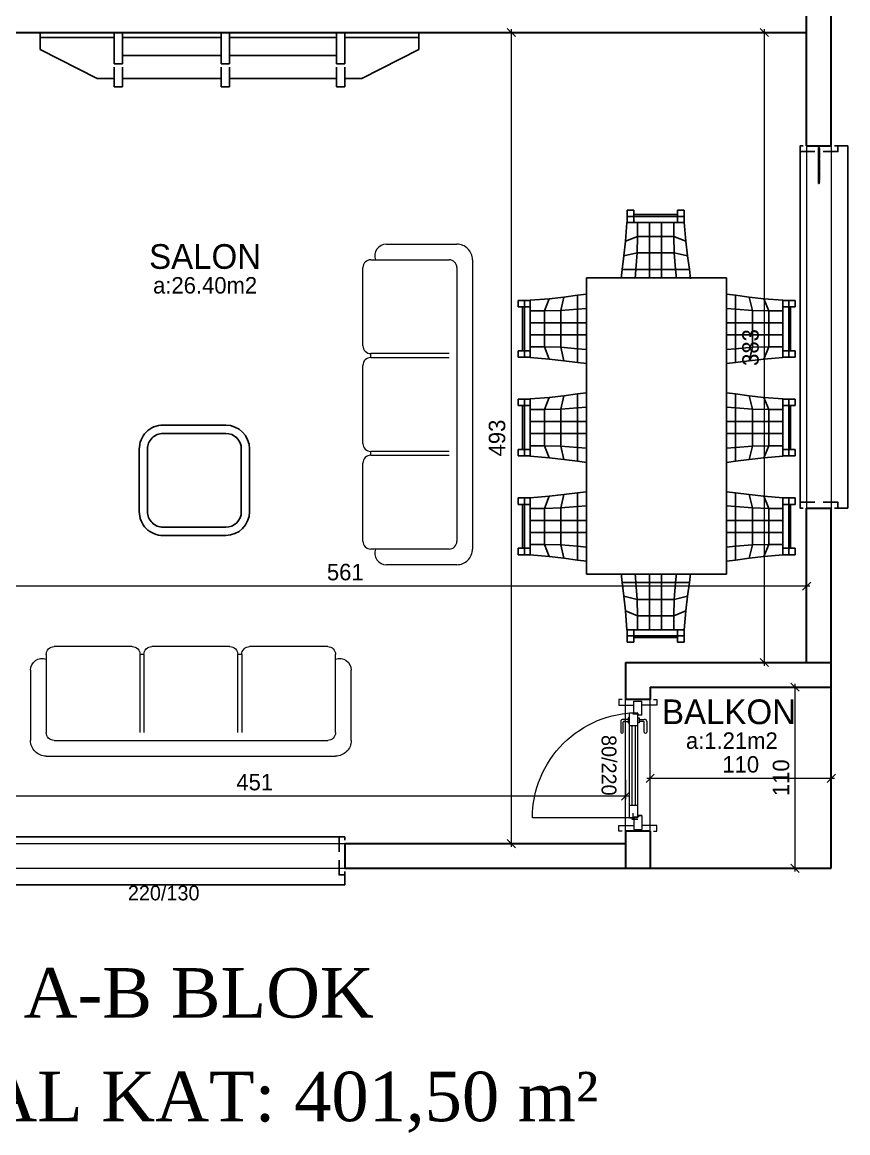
# Model space of a CAD drawing. Header units: centimetres. Extents: x 562865 to 1310255, y -148070 to 32737.
# Drawn here: x 615017 to 615518, y 16915 to 17589 of the extents above; entities that cross this region are included whole.
import ezdxf
from ezdxf.enums import TextEntityAlignment as Align

# ---------------------------------------------------------------- set-up
doc = ezdxf.new("R2010")
doc.units = ezdxf.units.CM
doc.header["$LTSCALE"] = 2.5
doc.layers.get('0').update_dxf_attribs({"color": 86})
for name, color, linetype in [('alan', 7, 'Continuous'), ('kapi-yazi', 7, 'Continuous'), ('mahal', 7, 'Continuous'), ('penc-yazi', 7, 'Continuous'), ('pencere', 7, 'Continuous')]:
    doc.layers.add(name, color=color, linetype=linetype)
for name, color, linetype, lineweight in [('DUVAR', 4, 'Continuous', 30), ('duvar-kesim', 7, 'Continuous', 0), ('GÖRÜNÜŞLER', 96, 'Continuous', 25), ('iç ölçü', 106, 'Continuous', 18), ('kapi', 9, 'Continuous', 0)]:
    doc.layers.add(name, color=color, linetype=linetype, lineweight=lineweight)
doc.styles.add('autodim', font='times.ttf')
doc.styles.add('PINAR', font='comic.ttf')
doc.dimstyles.new('TEMİZ ÖLÇÜ', dxfattribs={"dimtxt": 10, "dimasz": 5, "dimexe": 1.8, "dimexo": 0.625, "dimgap": 3, "dimtad": 1, "dimdec": 0, "dimrnd": 0.5, "dimzin": 1, "dimdsep": 46, "dimtxsty": 'PINAR', "dimblk": 'OBLIQUE', "dimcen": 0.9, "dimdle": 2, "dimclrd": 256, "dimclre": 256, "dimclrt": 7, "dimadec": 0, "dimazin": 0, "dimtfac": 1, "dimtdec": 0, "dimtofl": 0, "dimtmove": 2, "dimatfit": 2, "dimfxl": 10, "dimfxlon": 1, "dimlwd": -1, "dimlwe": -1, "dimarcsym": 0})

# ---------------------------------------------------------------- blocks, each defined once
blk = doc.blocks.new('_Oblique')
at = {"color": 0, "linetype": 'ByBlock', "lineweight": -2}
blk.add_line((-0.5, -0.5), (0.5, 0.5), dxfattribs=at)
blk = doc.blocks.new('*D1167')
at = {"layer": 'Defpoints', "color": 0}
for p in [(615508.43, 17129.94), (615398.43, 17108.61), (615508.43, 17108.61)]:
    blk.add_point(p, dxfattribs=at)
at = {"layer": 'iç ölçü'}
for p, q in [((615396.43, 17129.94), (615510.43, 17129.94)), ((615398.43, 17119.94), (615398.43, 17131.74)), ((615508.43, 17119.94), (615508.43, 17131.74))]:
    blk.add_line(p, q, dxfattribs=at)
at = {"layer": 'iç ölçü', "linetype": 'ByBlock', "xscale": 5, "yscale": 5, "zscale": 5, "rotation": 180}
blk.add_blockref('_Oblique', (615398.43, 17129.94), dxfattribs=at)
at = {"layer": 'iç ölçü', "linetype": 'ByBlock', "xscale": 5, "yscale": 5, "zscale": 5}
blk.add_blockref('_Oblique', (615508.43, 17129.94), dxfattribs=at)
at = {"layer": 'iç ölçü', "color": 7, "insert": (615453.43, 17138.35), "char_height": 10, "attachment_point": 5, "style": 'PINAR'}
blk.add_mtext('110', dxfattribs=at)
blk = doc.blocks.new('*D1168')
at = {"layer": 'Defpoints', "color": 0}
for p in [(615484.4, 17185.3), (615484.4, 17075.3), (615486.34, 17075.3)]:
    blk.add_point(p, dxfattribs=at)
at = {"layer": 'iç ölçü'}
for p, q in [((615485.02, 17185.3), (615488.14, 17185.3)), ((615486.34, 17187.3), (615486.34, 17073.3)), ((615485.02, 17075.3), (615488.14, 17075.3))]:
    blk.add_line(p, q, dxfattribs=at)
at = {"layer": 'iç ölçü', "linetype": 'ByBlock', "xscale": 5, "yscale": 5, "zscale": 5}
for p, rotation in [((615486.34, 17185.3), 90), ((615486.34, 17075.3), 270)]:
    blk.add_blockref('_Oblique', p, dxfattribs=dict(at, rotation=rotation))
at = {"layer": 'iç ölçü', "color": 7, "insert": (615477.93, 17130.3), "char_height": 10, "attachment_point": 5, "rotation": 90, "style": 'PINAR'}
blk.add_mtext('110', dxfattribs=at)
blk = doc.blocks.new('*D1177')
at = {"layer": 'Defpoints', "color": 0}
for p in [(615253.17, 17583.01), (615277.77, 17090.3), (615314.07, 17090.3)]:
    blk.add_point(p, dxfattribs=at)
at = {"layer": 'iç ölçü'}
for p, q in [((615304.07, 17583.01), (615315.87, 17583.01)), ((615314.07, 17585.01), (615314.07, 17088.3)), ((615304.07, 17090.3), (615315.87, 17090.3))]:
    blk.add_line(p, q, dxfattribs=at)
at = {"layer": 'iç ölçü', "linetype": 'ByBlock', "xscale": 5, "yscale": 5, "zscale": 5}
for p, rotation in [((615314.07, 17583.01), 90), ((615314.07, 17090.3), 270)]:
    blk.add_blockref('_Oblique', p, dxfattribs=dict(at, rotation=rotation))
at = {"layer": 'iç ölçü', "color": 7, "insert": (615305.47, 17336.66), "char_height": 10, "attachment_point": 5, "rotation": 90, "style": 'PINAR'}
blk.add_mtext('493', dxfattribs=at)
blk = doc.blocks.new('*D1178')
at = {"layer": 'Defpoints', "color": 0}
for p in [(615493.43, 17315.69), (614933.11, 17272.39), (614933.11, 17246.64)]:
    blk.add_point(p, dxfattribs=at)
at = {"layer": 'iç ölçü'}
for p, q in [((614933.11, 17256.64), (614933.11, 17244.84)), ((615493.43, 17256.64), (615493.43, 17244.84)), ((615495.43, 17246.64), (614931.11, 17246.64))]:
    blk.add_line(p, q, dxfattribs=at)
at = {"layer": 'iç ölçü', "linetype": 'ByBlock', "xscale": 5, "yscale": 5, "zscale": 5, "rotation": 180}
blk.add_blockref('_Oblique', (614933.11, 17246.64), dxfattribs=at)
at = {"layer": 'iç ölçü', "linetype": 'ByBlock', "xscale": 5, "yscale": 5, "zscale": 5}
blk.add_blockref('_Oblique', (615493.43, 17246.64), dxfattribs=at)
at = {"layer": 'iç ölçü', "color": 7, "insert": (615213.27, 17255.16), "char_height": 10, "attachment_point": 5, "style": 'PINAR'}
blk.add_mtext('561', dxfattribs=at)
blk = doc.blocks.new('*D1179')
at = {"layer": 'Defpoints', "color": 0}
for p in [(615445.93, 17583.01), (615467.77, 17583.01), (615445.93, 17200.3)]:
    blk.add_point(p, dxfattribs=at)
at = {"layer": 'iç ölçü'}
for p, q in [((615457.77, 17583.01), (615469.57, 17583.01)), ((615467.77, 17198.3), (615467.77, 17585.01)), ((615457.77, 17200.3), (615469.57, 17200.3))]:
    blk.add_line(p, q, dxfattribs=at)
at = {"layer": 'iç ölçü', "linetype": 'ByBlock', "xscale": 5, "yscale": 5, "zscale": 5}
for p, rotation in [((615467.77, 17583.01), 90), ((615467.77, 17200.3), 270)]:
    blk.add_blockref('_Oblique', p, dxfattribs=dict(at, rotation=rotation))
at = {"layer": 'iç ölçü', "color": 7, "insert": (615459.41, 17391.66), "char_height": 10, "attachment_point": 5, "rotation": 90, "style": 'PINAR'}
blk.add_mtext('383', dxfattribs=at)
blk = doc.blocks.new('*D1180')
at = {"layer": 'Defpoints', "color": 0}
for p in [(614933.11, 17137.8), (615383.43, 17137.8), (614933.11, 17119.08)]:
    blk.add_point(p, dxfattribs=at)
at = {"layer": 'iç ölçü'}
for p, q in [((614933.11, 17129.08), (614933.11, 17117.28)), ((615383.43, 17129.08), (615383.43, 17117.28)), ((615385.43, 17119.08), (614931.11, 17119.08))]:
    blk.add_line(p, q, dxfattribs=at)
at = {"layer": 'iç ölçü', "linetype": 'ByBlock', "xscale": 5, "yscale": 5, "zscale": 5, "rotation": 180}
blk.add_blockref('_Oblique', (614933.11, 17119.08), dxfattribs=at)
at = {"layer": 'iç ölçü', "linetype": 'ByBlock', "xscale": 5, "yscale": 5, "zscale": 5}
blk.add_blockref('_Oblique', (615383.43, 17119.08), dxfattribs=at)
at = {"layer": 'iç ölçü', "color": 7, "insert": (615158.27, 17127.58), "char_height": 10, "attachment_point": 5, "style": 'PINAR'}
blk.add_mtext('451', dxfattribs=at)
blk = doc.blocks.new('A$C3A3D5CC0')
at = {"color": 33}
for p, q in [((9.5, 194.75), (52.25, 194.75)), ((0, 9.5), (0, 185.25)), ((52.25, 0), (9.5, 0))]:
    blk.add_line(p, q, dxfattribs=at)
for p, q in [((14.25, 185.25), (61.75, 185.25)), ((9.5, 14.25), (9.5, 180.5)), ((66.5, 180.5), (66.5, 133)), ((61.75, 128.25), (14.25, 128.25)), ((61.75, 128.25), (61.75, 125.87)), ((14.25, 125.87), (61.75, 125.87)), ((66.5, 121.12), (66.5, 73.62)), ((61.75, 68.87), (14.25, 68.87)), ((61.75, 68.87), (61.75, 66.5)), ((9.5, 14.25), (9.5, 61.75)), ((14.25, 66.5), (61.75, 66.5)), ((66.5, 61.75), (66.5, 14.25)), ((61.75, 9.5), (14.25, 9.5))]:
    blk.add_line(p, q)
for centre, radius, start, end in [((9.5, 185.25), 9.5, 89.99996, 180.00004), ((52.25, 187.62), 7.12, 340.52878, 90.00004), ((9.5, 9.5), 9.5, 179.99996, 270.00004), ((52.25, 7.12), 7.12, 269.99996, 19.47122)]:
    blk.add_arc(centre, radius, start, end, dxfattribs=at)
for centre, start, end in [((14.25, 180.5), 89.99996, 180.00004), ((61.75, 180.5), 359.99996, 90.00004), ((61.75, 133), 269.99996, 0.00004), ((61.75, 121.12), 359.99996, 90.00004), ((61.75, 73.62), 269.99996, 0.00004), ((61.75, 61.75), 359.99996, 90.00004), ((14.25, 14.25), 179.99996, 270.00004), ((61.75, 14.25), 269.99996, 0.00004)]:
    blk.add_arc(centre, 4.75, start, end)
blk = doc.blocks.new('fm-win3')
at = {"color": 8, "linetype": 'Continuous'}
for p, q in [((16.9, 0.3), (16.9, -0.9)), ((56, 0.3), (16.9, 0.3)), ((17.9, 0.3), (17.9, -0.9)), ((55, 0.3), (55, -0.9)), ((56, 0.3), (56, -0.9)), ((65.6, 1.4), (65.6, 0.2)), ((65.6, 1.4), (114.3, 1.4)), ((65.6, 0.2), (114.3, 0.2)), ((66.6, 1.4), (66.6, 0.2)), ((67.4, 3), (112.5, 3)), ((113.3, 1.4), (113.3, 0.2)), ((114.3, 1.4), (114.3, 0.2)), ((123.9, 0.3), (123.9, -0.9)), ((123.9, 0.3), (163.2, 0.3)), ((124.9, 0.3), (124.9, -0.9)), ((162.2, 0.3), (162.2, -0.9)), ((163.2, 0.3), (163.2, -0.9)), ((56, -0.9), (16.9, -0.9)), ((54.5, -3.3), (18.4, -3.3)), ((67.5, -1.8), (112.3, -1.8)), ((123.9, -0.9), (163.2, -0.9)), ((125.4, -3.3), (161.6, -3.3))]:
    blk.add_line(p, q, dxfattribs=at)
at = {"linetype": 'Continuous'}
for points in [[(7, -1.8), (0, -1.8), (0, 1.8), (7, 1.8)], [(11, 0.7), (11.3, 0.7), (11.3, 1), (11, 1), (11, 2), (12.2, 2), (12.2, 2.7), (12.8, 2.7), (12.9, 2), (13.2, 2), (13, 3), (5.6, 3), (5.4, 2), (5.8, 2), (5.9, 2.7), (6.4, 2.7), (6.4, 2), (7.7, 2), (7.7, 1), (7.4, 1), (7.4, 0.7), (7.7, 0.7), (7.7, 0.2), (7.4, 0.2), (7.4, -0.1), (7.7, -0.1), (7.7, -1.7), (7.4, -1.7), (7.4, -2), (11.3, -2), (11.3, -1.7), (11, -1.7), (11, -0.1), (11.3, -0.1), (11.3, 0.2), (11, 0.2)], [(16.1, -1.4), (16.4, -1.4), (16.4, -1.2), (16.1, -1.2), (16.1, 0.9), (16.9, 0.9), (16.9, 1.6), (17.4, 1.6), (17.5, 0.9), (17.9, 0.9), (17.7, 1.9), (12.8, 1.9), (12.8, 1.6), (12.9, 1.6), (12.9, 0.8), (12.1, 0.8), (12.1, -0.2), (13.1, -0.2), (13.1, -1.8), (12.1, -1.8), (12.1, -2.3), (10.5, -2.3), (10.5, -3.5), (16.4, -3.5), (16.4, -3.2), (16.1, -3.2)], [(56.8, -1.2), (56.8, 0.9), (56, 0.9), (56, 1.6), (55.4, 1.6), (55.3, 0.9), (55, 0.9), (55.2, 1.9), (60.1, 1.9), (60.1, 1.6), (60, 1.6), (60, 0.8), (60.8, 0.8), (60.8, -0.2), (59.8, -0.2), (59.8, -1.8), (60.8, -1.8), (60.8, -2.3), (62.4, -2.3), (62.4, -3.5), (56.5, -3.5), (56.5, -3.2), (56.8, -3.2), (56.8, -1.4), (56.5, -1.4), (56.5, -1.2)], [(62.1, -1.7), (62.1, -0.1), (61.8, -0.1), (61.8, 0.2), (62.1, 0.2), (62.1, 0.7), (61.8, 0.7), (61.8, 1), (62.1, 1), (62.1, 2), (60.8, 2), (60.8, 2.7), (60.2, 2.7), (60.1, 2), (59.8, 2), (60, 3), (67.1, 3), (67.3, 2), (67, 2), (66.9, 2.7), (66.3, 2.7), (66.3, 2), (65.1, 2), (65.1, 1), (65.4, 1), (65.4, 0.7), (65.1, 0.7), (65.1, 0.2), (65.4, 0.2), (65.4, -0.1), (65.1, -0.1), (65.1, -1.7), (65.4, -1.7), (65.4, -2), (61.8, -2), (61.8, -1.7)], [(118, 2), (119.2, 2), (119.2, 2.7), (119.8, 2.7), (119.9, 2), (120.2, 2), (120, 3), (112.8, 3), (112.6, 2), (112.9, 2), (113, 2.7), (113.5, 2.7), (113.5, 2), (114.7, 2), (114.7, 1), (114.4, 1), (114.4, 0.7), (114.7, 0.7), (114.7, 0.2), (114.4, 0.2), (114.4, -0.1), (114.7, -0.1), (114.7, -1.7), (114.4, -1.7), (114.4, -2), (118.3, -2), (118.3, -1.7), (118, -1.7), (118, -0.1), (118.3, -0.1), (118.3, 0.2), (118, 0.2), (118, 0.7), (118.3, 0.7), (118.3, 1), (118, 1)], [(123.1, -1.2), (123.1, 0.9), (123.9, 0.9), (123.9, 1.6), (124.4, 1.6), (124.5, 0.9), (124.9, 0.9), (124.7, 1.9), (119.8, 1.9), (119.8, 1.6), (119.9, 1.6), (119.9, 0.8), (119.1, 0.8), (119.1, -0.2), (120.1, -0.2), (120.1, -1.8), (119.1, -1.8), (119.1, -2.3), (117.5, -2.3), (117.5, -3.5), (123.4, -3.5), (123.4, -3.2), (123.1, -3.2), (123.1, -1.4), (123.4, -1.4), (123.4, -1.2)], [(164, -1.4), (163.7, -1.4), (163.7, -1.2), (164, -1.2), (164, 0.9), (163.1, 0.9), (163.1, 1.6), (162.6, 1.6), (162.5, 0.9), (162.2, 0.9), (162.4, 1.9), (167.3, 1.9), (167.3, 1.6), (167.2, 1.6), (167.2, 0.8), (168, 0.8), (168, -0.2), (167, -0.2), (167, -1.8), (168, -1.8), (168, -2.3), (169.5, -2.3), (169.5, -3.5), (163.7, -3.5), (163.7, -3.2), (164, -3.2)], [(169, 0.7), (168.7, 0.7), (168.7, 1), (169, 1), (169, 2), (167.8, 2), (167.8, 2.7), (167.2, 2.7), (167.1, 2), (166.8, 2), (167, 3), (174.4, 3), (174.6, 2), (174.2, 2), (174.1, 2.7), (173.6, 2.7), (173.6, 2), (172.3, 2), (172.3, 1), (172.6, 1), (172.6, 0.7), (172.3, 0.7), (172.3, 0.2), (172.6, 0.2), (172.6, -0.1), (172.3, -0.1), (172.3, -1.7), (172.6, -1.7), (172.6, -2), (168.7, -2), (168.7, -1.7), (169, -1.7), (169, -0.1), (168.7, -0.1), (168.7, 0.2), (169, 0.2)], [(173, -1.8), (180, -1.8), (180, 1.8), (173, 1.8)]]:
    blk.add_lwpolyline(points, close=True, dxfattribs=at)
at = {"color": 8, "linetype": 'Continuous'}
for points in [[(56.4, 1.9), (54.6, 3.7), (18.2, 3.7), (16.4, 1.9)], [(123.4, 1.9), (125.2, 3.7), (161.8, 3.7), (163.6, 1.9)]]:
    blk.add_lwpolyline(points, dxfattribs=at)
for points in [[(16.2, -2.4), (16.5, -2.4), (16.5, -3.3), (18.2, -3.3), (18.2, -1.6), (17.9, -1.6), (17.9, -2.1), (17.4, -2.1), (17.4, -1.6), (17.1, -1.6), (17.1, -2.1), (16.3, -2.1), (16.3, -1.6), (16.2, -1.6)], [(56.7, -2.4), (56.4, -2.4), (56.4, -3.3), (54.7, -3.3), (54.7, -1.6), (55, -1.6), (55, -2.1), (55.5, -2.1), (55.5, -1.6), (55.8, -1.6), (55.8, -2.1), (56.6, -2.1), (56.6, -1.6), (56.7, -1.6)], [(65.5, -1.4), (65.5, -1.8), (67.2, -1.8), (67.2, -0.4), (66.9, -0.4), (66.9, -0.9), (66.4, -0.9), (66.4, -0.4), (66.1, -0.4), (66.1, -1.1), (65.3, -1.1), (65.3, -0.4), (65.2, -0.4), (65.2, -1.4)], [(114.3, -1.4), (114.3, -1.8), (112.6, -1.8), (112.6, -0.4), (112.9, -0.4), (112.9, -0.9), (113.4, -0.9), (113.4, -0.4), (113.7, -0.4), (113.7, -1.1), (114.5, -1.1), (114.5, -0.4), (114.6, -0.4), (114.6, -1.4)], [(123.2, -2.4), (123.5, -2.4), (123.5, -3.3), (125.2, -3.3), (125.2, -1.6), (124.9, -1.6), (124.9, -2.1), (124.4, -2.1), (124.4, -1.6), (124.1, -1.6), (124.1, -2.1), (123.3, -2.1), (123.3, -1.6), (123.2, -1.6)], [(163.9, -2.4), (163.6, -2.4), (163.6, -3.3), (161.9, -3.3), (161.9, -1.6), (162.2, -1.6), (162.2, -2.1), (162.7, -2.1), (162.7, -1.6), (163, -1.6), (163, -2.1), (163.8, -2.1), (163.8, -1.6), (163.9, -1.6)]]:
    blk.add_lwpolyline(points, close=True, dxfattribs=at)
blk = doc.blocks.new('Table-1')
at = {"color": 33}
for p, q in [((-76.91, 74.89), (-76.91, 82.32)), ((-72.9, 82.32), (-76.91, 82.32)), ((-72.9, 82.32), (-72.9, 74.89)), ((-46.34, 74.89), (-46.34, 82.32)), ((-46.34, 82.32), (-42.33, 82.32)), ((-42.33, 82.32), (-42.33, 74.89)), ((-16.89, 74.89), (-16.89, 82.32)), ((-12.88, 82.32), (-16.89, 82.32)), ((-12.88, 82.32), (-12.88, 74.89)), ((13.68, 74.89), (13.68, 82.32)), ((13.68, 82.32), (17.69, 82.32)), ((17.69, 82.32), (17.69, 74.89)), ((43.07, 74.89), (43.07, 82.32)), ((47.08, 82.32), (43.07, 82.32)), ((47.08, 82.32), (47.08, 74.89)), ((73.63, 74.89), (73.63, 82.32)), ((73.63, 82.32), (77.64, 82.32)), ((77.64, 82.32), (77.64, 74.89)), ((-42.26, 74.89), (-77.04, 74.89)), ((-76.91, 78.51), (-42.33, 78.51)), ((-46.34, 79.56), (-72.9, 79.56)), ((17.76, 74.89), (-17.02, 74.89)), ((-16.89, 78.51), (17.69, 78.51)), ((13.68, 79.56), (-12.88, 79.56)), ((77.71, 74.89), (42.93, 74.89)), ((43.07, 78.51), (77.64, 78.51)), ((73.63, 79.56), (47.08, 79.56)), ((-129.96, 16.12), (-122.53, 16.12)), ((-129.96, 12.11), (-129.96, 16.12)), ((-126.14, -18.46), (-126.14, 16.12)), ((-122.53, 16.19), (-122.53, -18.59)), ((125.04, 16.19), (125.04, -18.59)), ((132.47, 16.12), (125.04, 16.12)), ((128.66, -18.46), (128.66, 16.12)), ((132.47, 12.11), (132.47, 16.12)), ((-122.53, 12.11), (-129.96, 12.11)), ((-127.2, 12.11), (-127.2, -14.45)), ((125.04, 12.11), (132.47, 12.11)), ((129.71, 12.11), (129.71, -14.45)), ((-129.96, -14.45), (-122.53, -14.45)), ((-129.96, -14.45), (-129.96, -18.46)), ((-122.53, -18.46), (-129.96, -18.46)), ((132.47, -14.45), (125.04, -14.45)), ((125.04, -18.46), (132.47, -18.46)), ((132.47, -14.45), (132.47, -18.46)), ((-42.26, -78.48), (-77.04, -78.48)), ((-76.91, -78.48), (-76.91, -85.9)), ((-72.9, -85.9), (-72.9, -78.48)), ((-46.34, -78.48), (-46.34, -85.9)), ((-42.33, -85.9), (-42.33, -78.48)), ((17.76, -78.48), (-17.02, -78.48)), ((-16.89, -78.48), (-16.89, -85.9)), ((-12.88, -85.9), (-12.88, -78.48)), ((13.68, -78.48), (13.68, -85.9)), ((17.69, -85.9), (17.69, -78.48)), ((77.71, -78.48), (42.93, -78.48)), ((43.07, -78.48), (43.07, -85.9)), ((47.08, -85.9), (47.08, -78.48)), ((73.63, -78.48), (73.63, -85.9)), ((77.64, -85.9), (77.64, -78.48)), ((-76.91, -82.09), (-42.33, -82.09)), ((-72.9, -85.9), (-76.91, -85.9)), ((-46.34, -83.14), (-72.9, -83.14)), ((-46.34, -85.9), (-42.33, -85.9)), ((-16.89, -82.09), (17.69, -82.09)), ((-12.88, -85.9), (-16.89, -85.9)), ((13.68, -83.14), (-12.88, -83.14)), ((13.68, -85.9), (17.69, -85.9)), ((43.07, -82.09), (77.64, -82.09)), ((47.08, -85.9), (43.07, -85.9)), ((73.63, -83.14), (47.08, -83.14)), ((73.63, -85.9), (77.64, -85.9))]:
    blk.add_line(p, q, dxfattribs=at)
for p, q in [((-77.04, 74.89), (-77.96, 63.39)), ((-70.66, 66.35), (-70.66, 74.89)), ((-63.3, 74.89), (-63.3, 40.71)), ((-56, 40.71), (-56, 74.89)), ((-48.7, 74.89), (-48.7, 66.35)), ((-41.34, 63.39), (-42.26, 74.89)), ((-17.02, 74.89), (-17.94, 63.39)), ((-10.64, 66.35), (-10.64, 74.89)), ((-3.28, 74.89), (-3.28, 40.71)), ((4.02, 40.71), (4.02, 74.89)), ((11.31, 74.89), (11.31, 66.35)), ((18.68, 63.39), (17.76, 74.89)), ((42.93, 74.89), (42.01, 63.39)), ((49.31, 66.35), (49.31, 74.89)), ((56.67, 74.89), (56.67, 40.71)), ((63.97, 40.71), (63.97, 74.89)), ((71.27, 74.89), (71.27, 66.35)), ((78.63, 63.39), (77.71, 74.89)), ((-79.01, 54.51), (-77.96, 63.39)), ((-77.96, 63.39), (-70.66, 66.35)), ((-70.86, 56.35), (-70.66, 66.35)), ((-70.66, 66.35), (-48.7, 66.35)), ((-48.44, 56.35), (-48.7, 66.35)), ((-48.7, 66.35), (-41.34, 63.39)), ((-40.29, 54.51), (-41.34, 63.39)), ((-18.99, 54.51), (-17.94, 63.39)), ((-17.94, 63.39), (-10.64, 66.35)), ((-10.84, 56.35), (-10.64, 66.35)), ((-10.64, 66.35), (11.31, 66.35)), ((11.58, 56.35), (11.31, 66.35)), ((11.31, 66.35), (18.68, 63.39)), ((19.73, 54.51), (18.68, 63.39)), ((40.96, 54.51), (42.01, 63.39)), ((42.01, 63.39), (49.31, 66.35)), ((49.11, 56.35), (49.31, 66.35)), ((49.31, 66.35), (71.27, 66.35)), ((71.53, 56.35), (71.27, 66.35)), ((71.27, 66.35), (78.63, 63.39)), ((79.68, 54.51), (78.63, 63.39)), ((-80.13, 46.16), (-79.01, 54.51)), ((-79.01, 54.51), (-70.86, 56.35)), ((-70.86, 56.35), (-71.71, 46.16)), ((-48.44, 56.35), (-70.86, 56.35)), ((-48.44, 56.35), (-47.59, 46.16)), ((-40.29, 54.51), (-48.44, 56.35)), ((-39.24, 46.16), (-40.29, 54.51)), ((-20.11, 46.16), (-18.99, 54.51)), ((-18.99, 54.51), (-10.84, 56.35)), ((-10.84, 56.35), (-11.69, 46.16)), ((11.58, 56.35), (-10.84, 56.35)), ((19.73, 54.51), (11.58, 56.35)), ((11.58, 56.35), (12.43, 46.16)), ((20.78, 46.16), (19.73, 54.51)), ((39.85, 46.16), (40.96, 54.51)), ((40.96, 54.51), (49.11, 56.35)), ((49.11, 56.35), (48.26, 46.16)), ((71.53, 56.35), (49.11, 56.35)), ((79.68, 54.51), (71.53, 56.35)), ((71.53, 56.35), (72.39, 46.16)), ((80.73, 46.16), (79.68, 54.51)), ((-88.74, 40.71), (91.25, 40.71)), ((-88.74, -44.29), (-88.74, 40.71)), ((-80.79, 40.64), (-80.13, 46.16)), ((-39.24, 46.16), (-80.13, 46.16)), ((-71.71, 46.16), (-72.24, 40.71)), ((-47.59, 46.16), (-47.19, 40.71)), ((-38.65, 40.71), (-39.24, 46.16)), ((-20.77, 40.64), (-20.11, 46.16)), ((20.78, 46.16), (-20.11, 46.16)), ((-11.69, 46.16), (-12.22, 40.71)), ((12.43, 46.16), (12.83, 40.71)), ((21.37, 40.71), (20.78, 46.16)), ((39.19, 40.64), (39.85, 46.16)), ((80.73, 46.16), (39.85, 46.16)), ((48.26, 46.16), (47.73, 40.71)), ((72.39, 46.16), (72.78, 40.71)), ((81.33, 40.71), (80.73, 46.16)), ((91.25, 40.71), (91.25, -44.29)), ((-111.02, 17.11), (-122.53, 16.19)), ((-113.98, 9.74), (-111.02, 17.11)), ((-102.15, 18.16), (-111.02, 17.11)), ((-102.15, 18.16), (-103.99, 10.01)), ((-93.8, 19.21), (-102.15, 18.16)), ((-88.35, 19.8), (-93.8, 19.21)), ((-93.8, 19.21), (-93.8, -21.68)), ((90.86, 19.8), (96.31, 19.21)), ((96.31, 19.21), (96.31, -21.68)), ((96.31, 19.21), (104.66, 18.16)), ((104.66, 18.16), (113.54, 17.11)), ((104.66, 18.16), (106.5, 10.01)), ((116.5, 9.74), (113.54, 17.11)), ((113.54, 17.11), (125.04, 16.19)), ((-122.53, 9.74), (-113.98, 9.74)), ((-103.99, 10.01), (-113.98, 9.74)), ((-113.98, -12.21), (-113.98, 9.74)), ((-103.99, 10.01), (-93.8, 10.86)), ((-103.99, 10.01), (-103.99, -12.41)), ((-93.8, 10.86), (-88.35, 11.26)), ((96.31, 10.86), (90.86, 11.26)), ((106.5, 10.01), (96.31, 10.86)), ((106.5, 10.01), (106.5, -12.41)), ((106.5, 10.01), (116.5, 9.74)), ((116.5, -12.21), (116.5, 9.74)), ((125.04, 9.74), (116.5, 9.74)), ((-88.35, 2.45), (-122.53, 2.45)), ((90.86, 2.45), (125.04, 2.45)), ((-122.53, -4.85), (-88.35, -4.85)), ((125.04, -4.85), (90.86, -4.85)), ((-113.98, -12.21), (-122.53, -12.21)), ((-103.99, -12.41), (-113.98, -12.21)), ((-111.02, -19.51), (-113.98, -12.21)), ((-102.15, -20.56), (-103.99, -12.41)), ((-103.99, -12.41), (-93.8, -13.26)), ((-93.8, -13.26), (-88.35, -13.79)), ((96.31, -13.26), (90.86, -13.79)), ((106.5, -12.41), (96.31, -13.26)), ((104.66, -20.56), (106.5, -12.41)), ((106.5, -12.41), (116.5, -12.21)), ((113.54, -19.51), (116.5, -12.21)), ((116.5, -12.21), (125.04, -12.21)), ((-122.53, -18.59), (-111.02, -19.51)), ((-102.15, -20.56), (-111.02, -19.51)), ((104.66, -20.56), (113.54, -19.51)), ((125.04, -18.59), (113.54, -19.51)), ((-93.8, -21.68), (-102.15, -20.56)), ((-88.28, -22.34), (-93.8, -21.68)), ((90.79, -22.34), (96.31, -21.68)), ((96.31, -21.68), (104.66, -20.56)), ((91.25, -44.29), (-88.74, -44.29)), ((-80.79, -44.23), (-80.13, -49.75)), ((-71.71, -49.75), (-72.24, -44.29)), ((-63.3, -78.48), (-63.3, -44.29)), ((-56, -44.29), (-56, -78.48)), ((-47.59, -49.75), (-47.19, -44.29)), ((-38.65, -44.29), (-39.24, -49.75)), ((-20.77, -44.23), (-20.11, -49.75)), ((-11.69, -49.75), (-12.22, -44.29)), ((-3.28, -78.48), (-3.28, -44.29)), ((4.02, -44.29), (4.02, -78.48)), ((12.43, -49.75), (12.83, -44.29)), ((21.37, -44.29), (20.78, -49.75)), ((39.19, -44.23), (39.85, -49.75)), ((48.26, -49.75), (47.73, -44.29)), ((56.67, -78.48), (56.67, -44.29)), ((63.97, -44.29), (63.97, -78.48)), ((72.39, -49.75), (72.78, -44.29)), ((81.33, -44.29), (80.73, -49.75)), ((-39.24, -49.75), (-80.13, -49.75)), ((-80.13, -49.75), (-79.01, -58.1)), ((-70.86, -59.94), (-71.71, -49.75)), ((-48.44, -59.94), (-47.59, -49.75)), ((-39.24, -49.75), (-40.29, -58.1)), ((20.78, -49.75), (-20.11, -49.75)), ((-20.11, -49.75), (-18.99, -58.1)), ((-10.84, -59.94), (-11.69, -49.75)), ((11.58, -59.94), (12.43, -49.75)), ((20.78, -49.75), (19.73, -58.1)), ((80.73, -49.75), (39.85, -49.75)), ((39.85, -49.75), (40.96, -58.1)), ((49.11, -59.94), (48.26, -49.75)), ((71.53, -59.94), (72.39, -49.75)), ((80.73, -49.75), (79.68, -58.1)), ((-79.01, -58.1), (-77.96, -66.97)), ((-79.01, -58.1), (-70.86, -59.94)), ((-48.44, -59.94), (-70.86, -59.94)), ((-70.86, -59.94), (-70.66, -69.93)), ((-48.44, -59.94), (-48.7, -69.93)), ((-40.29, -58.1), (-48.44, -59.94)), ((-40.29, -58.1), (-41.34, -66.97)), ((-18.99, -58.1), (-10.84, -59.94)), ((-18.99, -58.1), (-17.94, -66.97)), ((-10.84, -59.94), (-10.64, -69.93)), ((11.58, -59.94), (-10.84, -59.94)), ((11.58, -59.94), (11.31, -69.93)), ((19.73, -58.1), (11.58, -59.94)), ((19.73, -58.1), (18.68, -66.97)), ((40.96, -58.1), (42.01, -66.97)), ((40.96, -58.1), (49.11, -59.94)), ((49.11, -59.94), (49.31, -69.93)), ((71.53, -59.94), (49.11, -59.94)), ((71.53, -59.94), (71.27, -69.93)), ((79.68, -58.1), (71.53, -59.94)), ((79.68, -58.1), (78.63, -66.97)), ((-77.04, -78.48), (-77.96, -66.97)), ((-77.96, -66.97), (-70.66, -69.93)), ((-48.7, -69.93), (-41.34, -66.97)), ((-41.34, -66.97), (-42.26, -78.48)), ((-17.94, -66.97), (-10.64, -69.93)), ((-17.02, -78.48), (-17.94, -66.97)), ((11.31, -69.93), (18.68, -66.97)), ((18.68, -66.97), (17.76, -78.48)), ((42.01, -66.97), (49.31, -69.93)), ((42.93, -78.48), (42.01, -66.97)), ((71.27, -69.93), (78.63, -66.97)), ((78.63, -66.97), (77.71, -78.48)), ((-70.66, -69.93), (-48.7, -69.93)), ((-70.66, -69.93), (-70.66, -78.48)), ((-48.7, -78.48), (-48.7, -69.93)), ((-10.64, -69.93), (11.31, -69.93)), ((-10.64, -69.93), (-10.64, -78.48)), ((11.31, -78.48), (11.31, -69.93)), ((49.31, -69.93), (71.27, -69.93)), ((49.31, -69.93), (49.31, -78.48)), ((71.27, -78.48), (71.27, -69.93))]:
    blk.add_line(p, q)
blk = doc.blocks.new('A$C632D768A')
at = {"color": 33}
for p, q in [((22.62, 230), (5, 195.38)), ((22.62, 230), (33, 230)), ((30, 185), (30, 230)), ((33, 180), (33, 230)), ((5, 185), (5, 195.38)), ((33, 50), (33, 185)), ((5, 115), (5, 180)), ((30, 115), (30, 180)), ((33, 115), (33, 110)), ((5, 110), (5, 50)), ((30, 110), (30, 50)), ((33, 50), (33, 0)), ((5, 45), (5, 34.62)), ((30, 45), (30, 0)), ((22.62, 0), (5, 34.62)), ((22.62, 0), (33, 0))]:
    blk.add_line(p, q, dxfattribs=at)
for p, q in [((12, 185), (0, 185)), ((0, 180), (0, 185)), ((33, 185), (14, 185)), ((14, 180), (14, 185)), ((12, 180), (0, 180)), ((33, 180), (14, 180)), ((19, 115), (19, 180)), ((0, 115), (12, 115)), ((0, 115), (0, 110)), ((14, 115), (33, 115)), ((14, 115), (14, 110)), ((0, 110), (12, 110)), ((14, 110), (33, 110)), ((19, 110), (19, 50)), ((0, 50), (0, 45)), ((12, 50), (0, 50)), ((14, 50), (14, 45)), ((33, 50), (14, 50)), ((12, 45), (0, 45)), ((33, 45), (14, 45))]:
    blk.add_line(p, q)
blk = doc.blocks.new('fm-door1')
at = {"linetype": 'Continuous'}
for p, q in [((0, 25), (0, -25)), ((100, 25), (0, 25)), ((79.7, 31.8), (79.7, -0.3)), ((84, 27.6), (127.8, 27.6)), ((90, 50), (910, 50)), ((90, 50), (90, 30)), ((100, 30), (90, 30)), ((100, 30), (100, -5)), ((100, 30), (100, -5)), ((100, 0), (900, 0)), ((190, 50), (190, 0)), ((810, 50), (810, 0)), ((910, 30), (900, 30)), ((900, 30), (900, -5)), ((900, 25), (1000, 25)), ((910, 50), (910, 30)), ((1000, 25), (1000, -25)), ((110, -25), (0, -25)), ((100, -5), (110, -5)), ((110, -5), (100, -5)), ((110, -5), (110, -25)), ((110, -25), (110, -5)), ((890, -25), (890, -5)), ((890, -5), (900, -5)), ((890, -25), (1000, -25))]:
    blk.add_line(p, q, dxfattribs=at)
at = {"color": 8, "linetype": 'Continuous'}
for p, q in [((190, 35), (810, 35)), ((190, 15), (810, 15))]:
    blk.add_line(p, q, dxfattribs=at)
at = {"linetype": 'Continuous'}
for points in [[(857.6, 58.1), (857.6, 88.9, 0.414214), (842.4, 104.1), (758.6, 104.1, 1), (758.6, 88.9), (834.8, 88.9, -0.414214), (842.4, 81.3), (842.4, 58.1)], [(857.6, -8.1), (857.6, -38.9, -0.414214), (842.4, -54.1), (758.6, -54.1, -1), (758.6, -38.9), (834.8, -38.9, 0.414214), (842.4, -31.3), (842.4, -8.1)]]:
    blk.add_lwpolyline(points, format="xyb", dxfattribs=at)
for points in [[(869, 50), (869, 58.1), (831, 58.1), (831, 50)], [(869, 0), (869, -8.1), (831, -8.1), (831, 0)]]:
    blk.add_lwpolyline(points, dxfattribs=at)
blk.add_circle((84, 31.8), 4.26, dxfattribs=at)

msp = doc.modelspace()

# ---------------------------------------------------------------- linework, layer by layer
at = {"color": 33}
for points in [[(615088.14, 17329.97, -0.414214), (615102.64, 17344.47), (615140.64, 17344.47, -0.413154), (615155.14, 17330.03), (615155.14, 17291.92, -0.413154), (615140.64, 17277.47), (615102.64, 17277.47, -0.414214), (615088.14, 17291.97)], [(615093.14, 17329.97, -0.414214), (615102.64, 17339.47), (615140.64, 17339.47, -0.412904), (615150.14, 17330.02), (615150.14, 17291.93, -0.412904), (615140.64, 17282.47), (615102.64, 17282.47, -0.414214), (615093.14, 17291.97)]]:
    msp.add_lwpolyline(points, format="xyb", close=True, dxfattribs=at)
at = {"layer": 'DUVAR'}
for p, q in [((615508.43, 17514.15), (615508.43, 18153.01)), ((615493.43, 17514.15), (615493.43, 17853.01)), ((614923.11, 17583.01), (615493.43, 17583.01)), ((615493.43, 17514.15), (615508.43, 17514.15)), ((615493.43, 17200.3), (615493.43, 17294.15)), ((615493.43, 17294.15), (615508.43, 17294.15)), ((615508.43, 17075.3), (615508.43, 17294.15)), ((615383.43, 17200.3), (615383.43, 17177.84)), ((615383.43, 17200.3), (615508.43, 17200.3)), ((615398.43, 17185.3), (615398.43, 17177.84)), ((615398.43, 17185.3), (615508.43, 17185.3)), ((615398.43, 17177.84), (615383.43, 17177.84)), ((615383.43, 17097.84), (615383.43, 17075.3)), ((615398.43, 17097.84), (615383.43, 17097.84)), ((615398.43, 17097.84), (615398.43, 17075.3)), ((615212.98, 17090.3), (615383.43, 17090.3)), ((615212.98, 17090.3), (615212.98, 17075.3)), ((615212.98, 17075.3), (615508.43, 17075.3))]:
    msp.add_line(p, q, dxfattribs=at)
at = {"layer": 'duvar-kesim'}
for p, q in [((615493.43, 17514.15), (615493.43, 17294.15)), ((615508.43, 17514.15), (615508.43, 17294.15)), ((615383.43, 17097.84), (615383.43, 17177.84)), ((615398.43, 17097.84), (615398.43, 17177.84)), ((614992.98, 17090.3), (615212.98, 17090.3)), ((614992.98, 17075.3), (615212.98, 17075.3))]:
    msp.add_line(p, q, dxfattribs=at)
at = {"layer": 'kapi'}
for points in [[(615381.43, 17177.84), (615379.43, 17177.84), (615379.43, 17174.34), (615388.43, 17174.34)], [(615400.43, 17177.84), (615402.43, 17177.84), (615402.43, 17174.34), (615393.43, 17174.34)], [(615381.43, 17097.84), (615379.43, 17097.84), (615379.43, 17101.34), (615388.43, 17101.34)], [(615400.43, 17097.84), (615402.43, 17097.84), (615402.43, 17101.34), (615393.43, 17101.34)]]:
    msp.add_lwpolyline(points, dxfattribs=at)
msp.add_lwpolyline([(615390.93, 17105.84), (615326.93, 17105.84, -0.414214), (615390.93, 17169.84, -0.414214)], format="xyb", dxfattribs=at)
at = {"layer": 'pencere'}
for points in [[(615491.43, 17514.15), (615489.43, 17514.15), (615489.43, 17510.65), (615498.43, 17510.65)], [(615489.43, 17514.15), (615489.43, 17294.15)], [(615510.43, 17514.15), (615512.43, 17514.15), (615512.43, 17510.65), (615503.43, 17510.65)], [(615512.43, 17514.15), (615518.43, 17514.15), (615518.43, 17294.15), (615512.43, 17294.15)], [(615491.43, 17294.15), (615489.43, 17294.15), (615489.43, 17297.65), (615498.43, 17297.65)], [(615510.43, 17294.15), (615512.43, 17294.15), (615512.43, 17297.65), (615503.43, 17297.65)], [(614992.98, 17094.3), (615212.98, 17094.3)], [(615212.98, 17092.3), (615212.98, 17094.3), (615209.48, 17094.3), (615209.48, 17085.3)], [(615212.98, 17073.3), (615212.98, 17071.3), (615209.48, 17071.3), (615209.48, 17080.3)], [(614992.98, 17071.3), (614992.98, 17065.3), (615212.98, 17065.3), (615212.98, 17071.3)]]:
    msp.add_lwpolyline(points, dxfattribs=at)

# ---------------------------------------------------------------- block references
at = {"layer": 'GÖRÜNÜŞLER', "xscale": -1, "rotation": 270}
msp.add_blockref('A$C632D768A', (615027.93, 17550.01), dxfattribs=at)
at = {"layer": 'GÖRÜNÜŞLER', "rotation": 90}
msp.add_blockref('Table-1', (615400.53, 17342.65), dxfattribs=at)
at = {"layer": 'iç ölçü', "rotation": 180}
msp.add_blockref('A$C3A3D5CC0', (615290.51, 17454.44), dxfattribs=at)
at = {"layer": 'iç ölçü', "xscale": -1, "rotation": 270}
msp.add_blockref('A$C3A3D5CC0', (615022.13, 17143.43), dxfattribs=at)
at = {"layer": 'kapi', "xscale": 0.07800000000000001, "yscale": 0.1, "zscale": 0.07800000000000001, "rotation": 90.00000000008336}
msp.add_blockref('fm-door1', (615390.93, 17098.84), dxfattribs=at)
at = {"layer": 'pencere', "xscale": 0.1211111111111112, "yscale": 0.1, "zscale": 0.1211111111111112, "rotation": 270}
msp.add_blockref('fm-win3', (615500.93, 17513.15), dxfattribs=at)

# ---------------------------------------------------------------- texts
at = {"layer": 'alan', "style": 'PINAR'}
for s, p in [('a:26.40m2', (615128.14, 17424.44)), ('a:1.21m2', (615448.02, 17147.85))]:
    msp.add_text(s, height=10, dxfattribs=at).set_placement(p, align=Align.CENTER)
at = {"layer": 'kapi-yazi', "style": 'PINAR'}
msp.add_text('80/220', height=9, rotation=270, dxfattribs=at).set_placement((615373.43, 17137.84), align=Align.MIDDLE_CENTER)
at = {"layer": 'mahal'}
for s, height, style, p in [('SALON', 15, 'PINAR', (615128.14, 17439.44)), ('BALKON', 15, 'PINAR', (615446.29, 17162.85)), ('A-B BLOK', 30, 'autodim', (615124.28, 16984.63)), ('NORMAL KAT: 401,50 m²', 30, 'autodim', (615112.18, 16921.66))]:
    msp.add_text(s, height=height, dxfattribs=dict(at, style=style)).set_placement(p, align=Align.CENTER)
at = {"layer": 'penc-yazi', "style": 'PINAR'}
msp.add_text('220/130', height=9, dxfattribs=at).set_placement((615102.98, 17060.3), align=Align.MIDDLE_CENTER)

# ---------------------------------------------------------------- dimensions: what is measured, and where the dimension line sits
at = {"layer": 'iç ölçü'}
for base, p1, p2, angle, picture, middle in [((615314.07, 17090.3), (615253.17, 17583.01), (615277.77, 17090.3), 90, '*D1177', (615305.47, 17336.66)), ((615467.77, 17583.01), (615445.93, 17200.3), (615445.93, 17583.01), 90, '*D1179', (615459.41, 17391.66)), ((615486.34, 17075.3), (615484.4, 17185.3), (615484.4, 17075.3), 90, '*D1168', (615477.93, 17130.3)), ((615508.43, 17129.94), (615398.43, 17108.61), (615508.43, 17108.61), 180, '*D1167', (615453.43, 17138.35))]:
    dim = msp.add_linear_dim(base=base, p1=p1, p2=p2, angle=angle, dimstyle='TEMİZ ÖLÇÜ', override={"dimarcsym": 1}, dxfattribs=at)
    dim.commit()
    dim.dimension.update_dxf_attribs({"geometry": picture, "text_midpoint": middle})
for base, p1, p2, picture, middle in [((614933.11, 17246.64), (615493.43, 17315.69), (614933.11, 17272.39), '*D1178', (615213.27, 17255.16)), ((614933.11, 17119.08), (615383.43, 17137.8), (614933.11, 17137.8), '*D1180', (615158.27, 17127.58))]:
    dim = msp.add_linear_dim(base=base, p1=p1, p2=p2, dimstyle='TEMİZ ÖLÇÜ', override={"dimarcsym": 1}, dxfattribs=at)
    dim.commit()
    dim.dimension.update_dxf_attribs({"geometry": picture, "text_midpoint": middle})

doc.saveas('drawing.dxf')
